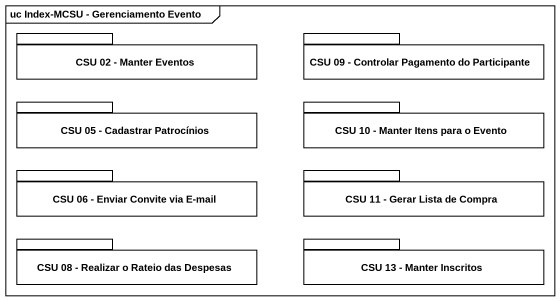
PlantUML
@startuml
mainframe uc Index-MCSU - Gerenciamento Evento
package "CSU 02 - Manter Eventos" as CSU_02_Manter_Eventos {
}
package "CSU 09 - Controlar Pagamento do Participante" as CSU_09_Controlar_Pagamento {
}
package "CSU 05 - Cadastrar Patrocínios" as CSU_05_Cadastrar_Patrocínios {
}
package "CSU 10 - Manter Itens para o Evento" as CSU_10_Manter_Itens_para_o {
}
package "CSU 06 - Enviar Convite via E-mail" as CSU_06_Enviar_Convite_via_E {
}
package "CSU 11 - Gerar Lista de Compra" as CSU_11_Gerar_Lista_de_Compra {
}
package "CSU 08 - Realizar o Rateio das Despesas" as CSU_08_Realizar_o_Rateio {
}
package "CSU 13 - Manter Inscritos" as CSU_13_Manter_Inscritos {
}
@enduml
